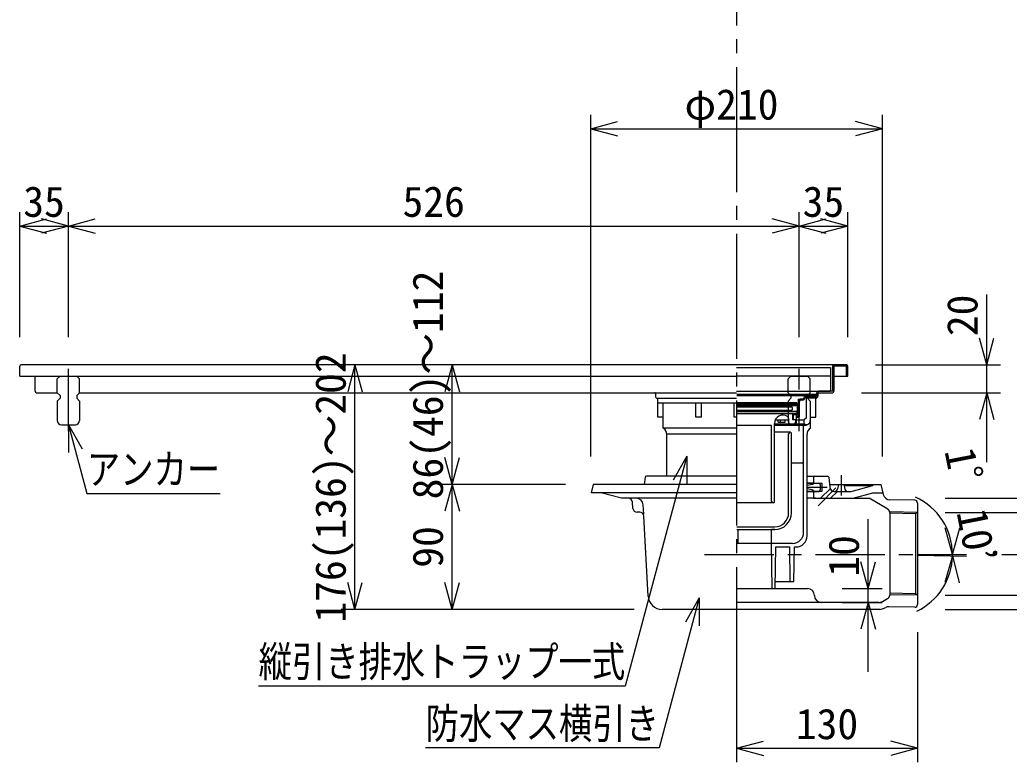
# Model space of a CAD drawing. Units: millimetres, scale not verified. Extents: x -1365 to 1365, y -930 to 870.
# Drawn here: x -358 to 354, y -283 to 251 of the extents above; entities that cross this region are included whole.
import ezdxf
from ezdxf.enums import TextEntityAlignment as Align

# ---------------------------------------------------------------- set-up
doc = ezdxf.new("R2010")
doc.units = ezdxf.units.MM
doc.header["$LTSCALE"] = 10
for name, pattern in [('CHAIN1', [8, 5, -1, 1, -1]), ('CHAIN2', [12, 9, -1, 1, -1]), ('DASHED2', [3, 2, -1])]:
    doc.linetypes.add(name, pattern=pattern)
for name, color, linetype in [('0-0_計極細', 2, 'Continuous'), ('0-1_計細線', 3, 'Continuous'), ('0-5_寸法線', 7, 'Continuous')]:
    doc.layers.add(name, color=color, linetype=linetype)
doc.styles.add('ＭＳ ゴシック', font='')
doc.styles.get('ＭＳ ゴシック').set_extended_font_data('MS Gothic')

msp = doc.modelspace()

# ---------------------------------------------------------------- linework, layer by layer
at = {"layer": '0-0_計極細', "linetype": 'CHAIN2'}
msp.add_line((157.61, 577.48), (157.61, -213.78), dxfattribs=at)
at = {"layer": '0-0_計極細', "linetype": 'CHAIN1'}
for p, q in [((-323.39, -44.77), (-323.39, 0.28)), ((232.84, -76.38), (232.84, -90.99)), ((208.31, -84.98), (222.82, -84.98)), ((229.08, -85.54), (216.24, -98.38)), ((134.4, -133.48), (308.03, -133.48))]:
    msp.add_line(p, q, dxfattribs=at)
at = {"layer": '0-0_計極細', "linetype": 'DASHED2'}
msp.add_line((202.61, -44.77), (202.61, 0.28), dxfattribs=at)
at = {"layer": '0-0_計極細'}
for p, q in [((157.81, -18.07), (214.71, -18.07)), ((157.81, -19.07), (207.79, -19.07)), ((207.79, -19.07), (214.71, -18.09)), ((207.79, -35.09), (207.79, -19.78)), ((207.88, -19.76), (214.71, -18.79)), ((214.71, -33.92), (214.71, -18.07)), ((201.31, -25.97), (157.81, -25.97)), ((157.81, -26.17), (201.96, -26.17)), ((157.81, -27.17), (197.06, -27.17)), ((158.01, -24.07), (201.01, -24.07)), ((158.01, -25.07), (201.61, -25.07)), ((197.06, -27.17), (197.56, -26.67)), ((197.56, -27.67), (197.06, -27.17)), ((197.56, -26.17), (197.56, -26.67)), ((197.56, -27.67), (197.56, -28.97)), ((201.01, -25.07), (201.01, -24.07)), ((201.16, -27.67), (201.96, -26.17)), ((201.16, -27.67), (201.16, -30.47)), ((201.31, -25.97), (201.31, -25.07)), ((202.11, -24.57), (202.11, -21.57)), ((202.11, -21.57), (204.06, -21.57)), ((202.11, -33.87), (202.11, -23.32)), ((202.81, -34.57), (202.81, -23.32)), ((205.05, -21.57), (203.86, -21.57)), ((205.05, -22.27), (203.86, -22.27)), ((157.81, -29.47), (197.06, -29.47)), ((157.81, -30.47), (201.16, -30.47)), ((201.31, -30.57), (157.81, -30.57)), ((201.31, -32.07), (157.81, -32.07)), ((197.56, -29.97), (197.56, -30.47)), ((198.06, -36.47), (198.06, -32.07)), ((198.06, -32.57), (202.11, -32.57)), ((198.56, -36.47), (198.56, -32.57)), ((200.81, -38.57), (200.81, -32.57)), ((200.81, -33.87), (202.11, -33.87)), ((200.81, -34.57), (202.81, -34.57)), ((201.31, -32.07), (201.31, -30.57)), ((207.79, -35.09), (206.31, -36.57)), ((210.81, -34.48), (214.71, -34.48)), ((210.81, -42.48), (210.81, -34.48)), ((214.53, -34.48), (214.71, -34.3)), ((214.71, -34.48), (214.71, -33.92)), ((157.81, -40.28), (182.81, -40.28)), ((182.81, -95.27), (182.81, -40.57)), ((184.71, -40.28), (207.79, -40.28)), ((184.81, -40.57), (184.81, -39.1)), ((184.81, -39.48), (206.31, -39.48)), ((184.81, -95.27), (184.81, -40.57)), ((185.36, -36.57), (195.3, -36.57)), ((187.59, -38.27), (187.59, -36.57)), ((187.59, -38.27), (192.59, -38.27)), ((189.09, -38.27), (189.09, -36.57)), ((192.59, -38.27), (192.59, -36.57)), ((195.31, -39.47), (195.31, -36.47)), ((200.31, -36.47), (198.06, -36.47)), ((199.98, -38.57), (200.81, -38.57)), ((200.31, -37.47), (200.31, -36.47)), ((200.81, -36.57), (206.31, -36.57)), ((205.81, -66.56), (205.81, -40.28)), ((206.31, -39.48), (206.31, -36.57)), ((207.79, -40.28), (206.31, -39.48)), ((196.06, -45.48), (184.67, -45.48)), ((195.06, -103.48), (195.06, -46.48)), ((197.06, -103.48), (197.06, -46.48)), ((208.31, -119.98), (208.31, -46.81)), ((197.06, -67.55), (204.93, -67.55)), ((205.81, -117.48), (205.81, -66.56)), ((197.06, -103.48), (197.06, -76.48)), ((183.81, -96.27), (157.81, -96.27)), ((184.8, -95.4), (184.8, -95.4)), ((157.81, -113.48), (185.06, -113.48)), ((157.81, -115.48), (185.06, -115.48)), ((158.8, -124.98), (158.74, -115.49)), ((182.81, -125.48), (182.81, -115.48)), ((185.06, -115.48), (182.81, -115.48)), ((182.81, -125.48), (157.81, -125.48)), ((197.81, -125.48), (182.81, -125.48)), ((183.31, -157.98), (182.81, -125.48)), ((185.81, -127.98), (195.81, -127.98)), ((196.06, -152.98), (195.81, -127.98)), ((198.91, -152.98), (199.31, -127.98)), ((199.31, -127.98), (200.31, -127.98)), ((185.39, -152.98), (198.91, -152.98))]:
    msp.add_line(p, q, dxfattribs=at)
for points in [[(197.56, -29.97), (197.06, -29.47), (197.56, -28.97)], [(157.81, -157.98), (182.36, -157.98), (185.31, -157.98), (185.81, -127.98)]]:
    msp.add_lwpolyline(points, dxfattribs=at)
for centre, radius, start, end in [((205.05, -20.57), 1, 270, 356.64911), ((205.05, -20.57), 1.7, 270, 356.64911), ((207.79, -20.82), 1.75, 90, 175.84901), ((207.79, -20.82), 1.05, 90, 175.84901), ((201.61, -24.57), 0.5, 270, 360), ((203.86, -23.32), 1.75, 90, 180), ((203.86, -23.32), 1.05, 90, 180), ((190.81, -39.1), 6, 55.16629, 180), ((192.31, -36.47), 3, 0, 50.0295), ((198.31, -37.47), 2, 270, 360), ((213.31, -46.81), 5, 120, 180), ((196.06, -46.48), 1, 90, 180), ((196.06, -46.48), 1, 0, 90), ((204.81, -66.56), 1, 277.18076, 360), ((183.81, -95.27), 1, 180, 270), ((183.81, -95.27), 1, 270, 360), ((185.06, -103.48), 10, 270, 360), ((185.06, -103.48), 12, 270, 360), ((197.81, -117.48), 8, 270, 360), ((200.31, -119.98), 8, 270, 360), ((159.3, -124.98), 0.5, 180.39514, 270)]:
    msp.add_arc(centre, radius, start, end, dxfattribs=at)
at = {"layer": '0-1_計細線'}
for p, q in [((-358.39, -4.98), (-358.39, 2.02)), ((157.61, 1.12), (225.11, 1.12)), ((225.11, 1.12), (225.11, -15.98)), ((226.61, 2.02), (226.61, -15.98)), ((237.61, -4.98), (237.61, 2.02)), ((-358.39, -4.98), (157.61, -4.98)), ((-347.39, -15.98), (-347.39, -4.98)), ((-329.39, -4.99), (-331.39, -6.99)), ((-331.39, -16.99), (-331.39, -6.99)), ((-329.39, -4.99), (-317.39, -4.99)), ((-315.39, -6.99), (-317.39, -4.99)), ((-315.39, -16.99), (-315.39, -6.99)), ((157.61, -4.88), (225.11, -4.88)), ((236.61, -4.98), (237.61, -4.98)), ((-346.39, -16.98), (-331.39, -16.98)), ((-331.39, -16.99), (-329.39, -18.99)), ((-329.39, -20.99), (-331.39, -22.99)), ((-329.39, -18.99), (-329.39, -20.99)), ((-315.39, -16.99), (-317.39, -18.99)), ((-317.39, -18.99), (-317.39, -20.99)), ((-317.39, -20.99), (-315.39, -22.99)), ((-315.39, -16.98), (157.61, -16.98)), ((99.11, -17.48), (99.11, -19.48)), ((100.61, -20.98), (157.61, -20.98)), ((100.91, -34.48), (100.91, -20.98)), ((157.61, -15.98), (225.11, -15.98)), ((214.71, -20.4), (207.78, -21.2)), ((214.61, -20.98), (208.61, -20.98)), ((215.11, -17.48), (215.11, -19.48)), ((216.11, -17.48), (216.11, -19.48)), ((226.61, -15.98), (216.61, -15.98)), ((216.61, -16.98), (226.61, -16.98)), ((-331.39, -22.99), (-331.39, -36.99)), ((-315.39, -22.99), (-315.39, -36.99)), ((157.81, -24.48), (100.91, -24.48)), ((104.81, -42.48), (104.81, -24.48)), ((128.31, -34.48), (128.31, -24.48)), ((132.31, -34.48), (132.31, -24.48)), ((104.81, -34.48), (100.91, -34.48)), ((132.31, -34.48), (128.31, -34.48)), ((-328.39, -39.99), (-318.39, -39.99)), ((157.81, -42.48), (104.81, -42.48)), ((107.31, -76.98), (107.31, -46.81)), ((157.81, -46.81), (107.31, -46.81)), ((91.74, -77.87), (90.96, -82.98)), ((157.8, -76.98), (92.73, -76.98)), ((208.31, -76.98), (222.95, -76.98)), ((212.84, -76.98), (212.84, -81.98)), ((223.94, -77.87), (224.8, -85.32)), ((54.34, -82.98), (52.84, -88.98)), ((157.8, -82.98), (54.34, -82.98)), ((208.31, -81.98), (216.84, -81.98)), ((212.84, -81.98), (208.31, -81.98)), ((212.04, -83.14), (208.31, -83.89)), ((212.84, -81.98), (218.84, -81.98)), ((212.84, -82.16), (212.84, -81.98)), ((217.84, -82.98), (217.84, -86.98)), ((218.84, -81.98), (218.84, -87.98)), ((224.53, -82.98), (261.34, -82.98)), ((230.84, -82.98), (230.25, -86.33)), ((234.84, -82.98), (235.45, -86.34)), ((234.99, -83.8), (255.07, -83.8)), ((240.18, -87.98), (255.77, -83.8)), ((255.77, -83.8), (255.84, -82.98)), ((261.34, -82.98), (263.17, -90.3)), ((157.8, -88.98), (52.84, -88.98)), ((74.84, -92.98), (59.91, -88.98)), ((212.04, -86.82), (208.31, -86.07)), ((208.31, -87.98), (216.84, -87.98)), ((212.84, -87.8), (212.84, -87.98)), ((212.84, -87.98), (212.84, -92.98)), ((224.99, -86.09), (218.1, -92.98)), ((230.17, -87.98), (225.17, -92.98)), ((227.78, -87.98), (232.84, -87.98)), ((232.84, -87.98), (240.18, -87.98)), ((157.8, -92.98), (74.84, -92.98)), ((85.41, -92.98), (80.89, -92.98)), ((82.96, -100.24), (82.57, -95.72)), ((90.76, -104.38), (90.41, -97.71)), ((214.7, -92.98), (208.31, -92.98)), ((212.84, -92.98), (252.91, -92.98)), ((236.1, -92.98), (240.84, -92.98)), ((266.34, -100.74), (252.91, -92.98)), ((285.88, -94.43), (267.93, -94.09)), ((287.84, -96.43), (287.84, -169.45)), ((87.85, -102.98), (85.95, -102.98)), ((93.95, -163.52), (90.84, -105.82)), ((286.34, -104.15), (267.82, -103.79)), ((287.84, -103.17), (267.84, -102.79)), ((267.84, -103.33), (267.84, -162.63)), ((287.84, -103.17), (286.34, -104.15)), ((286.34, -104.15), (286.34, -161.76)), ((157.81, -157.98), (208.62, -157.98)), ((157.81, -157.98), (188.13, -157.98)), ((287.84, -162.79), (267.84, -162.4)), ((286.34, -161.76), (267.86, -161.4)), ((287.84, -162.79), (286.34, -161.76)), ((260.05, -167.98), (157.8, -167.98)), ((260.64, -172.98), (103.93, -172.98)), ((285.81, -171.45), (267.17, -171.09))]:
    msp.add_line(p, q, dxfattribs=at)
at = {"layer": '0-1_計細線', "linetype": 'DASHED2'}
for p, q in [((196.61, -4.99), (194.61, -6.99)), ((194.61, -16.99), (194.61, -6.99)), ((196.61, -4.99), (208.61, -4.99)), ((210.61, -6.99), (208.61, -4.99)), ((210.61, -16.99), (210.61, -6.99)), ((194.61, -22.99), (194.61, -36.99)), ((210.61, -22.99), (210.61, -36.99)), ((197.61, -39.99), (207.61, -39.99))]:
    msp.add_line(p, q, dxfattribs=at)
at = {"layer": '0-1_計細線'}
for points in [[(236.61, 3.02), (227.61, 3.02), (-357.39, 3.02)], [(227.61, -4.98), (236.61, -4.98), (236.61, 2.02), (227.61, 2.02), (227.61, -15.98)], [(214.61, -19.98), (208.61, -19.98), (208.61, -20.98)], [(157.81, -34.48), (155.81, -34.48), (155.81, -24.48)], [(218.84, -87.98), (212.84, -87.98), (208.31, -87.98)], [(241.49, -92.81), (255.77, -88.98), (262.84, -88.98)]]:
    msp.add_lwpolyline(points, dxfattribs=at)
at = {"layer": '0-1_計細線', "linetype": 'DASHED2'}
for points in [[(194.61, -16.99), (196.61, -18.99), (196.61, -20.99), (194.61, -22.99)], [(210.61, -16.99), (208.61, -18.99), (208.61, -20.99), (210.61, -22.99)]]:
    msp.add_lwpolyline(points, dxfattribs=at)
at = {"layer": '0-1_計細線'}
for centre, radius, start, end in [((-357.39, 2.02), 1, 90, 180), ((227.61, 2.02), 1, 90, 180), ((236.61, 2.02), 1, 0, 90), ((-346.39, -15.98), 1, 180, 270), ((98.61, -17.48), 0.5, 0, 90), ((100.61, -19.48), 1.5, 180, 270), ((214.61, -19.48), 1.5, 270, 360), ((214.61, -19.48), 0.5, 270, 360), ((216.61, -17.48), 1.5, 90, 180), ((216.61, -17.48), 0.5, 90, 180), ((226.61, -15.98), 1, 270, 360), ((-328.39, -36.99), 3, 180, 270), ((-318.39, -36.99), 3, 270, 360), ((102.31, -46.81), 5, 0, 60), ((92.73, -77.98), 1, 90, 173.4802), ((222.95, -77.98), 1, 6.5198, 90), ((211.84, -82.16), 1, 281.30993, 360), ((216.84, -82.98), 1, 0, 90), ((227.78, -84.98), 3, 186.5198, 270), ((211.84, -87.8), 1, 0, 78.69007), ((216.84, -86.98), 1, 270, 360), ((228.28, -85.98), 2, 270, 350.0212), ((237.42, -85.98), 2, 190.32905, 270), ((268.03, -89.09), 5, 194.03624, 268.9), ((79.58, -95.98), 3, 5, 90), ((85.41, -97.98), 5, 3.08199, 90), ((285.84, -96.43), 2, 0, 88.9), ((85.95, -99.98), 3, 185, 270), ((87.85, -105.98), 3, 3.08199, 90), ((264.84, -103.33), 3, 0, 60.23101), ((103.93, -162.98), 10, 183.08199, 270), ((208.62, -162.98), 5, 0, 90), ((218.62, -162.98), 5, 180, 270), ((264.84, -162.63), 3, 299.76899, 360), ((260.05, -164.98), 3, 270, 292.48305), ((243.99, -126.17), 45, 292.48305, 299.76899), ((285.84, -169.45), 2, 268.9, 360), ((260.64, -167.98), 5, 270, 291.71126), ((243.99, -126.17), 50, 291.71126, 294.81818), ((267.08, -176.09), 5, 88.9, 114.81818)]:
    msp.add_arc(centre, radius, start, end, dxfattribs=at)
at = {"layer": '0-1_計細線', "linetype": 'DASHED2'}
for centre, start, end in [((197.61, -36.99), 180, 270), ((207.61, -36.99), 270, 360)]:
    msp.add_arc(centre, 3, start, end, dxfattribs=at)
at = {"layer": '0-5_寸法線'}
for p, q in [((52.61, -62.98), (52.61, 183.02)), ((52.61, 173.02), (71.92, 178.2)), ((262.61, 173.02), (243.29, 178.2)), ((262.61, -62.98), (262.61, 183.02)), ((52.61, 173.02), (71.92, 167.84)), ((52.61, 173.02), (262.61, 173.02)), ((262.61, 173.02), (243.29, 167.84)), ((-358.39, 23.02), (-358.39, 113.02)), ((-358.39, 103.02), (-339.08, 108.2)), ((-323.39, 103.02), (-342.71, 108.2)), ((-323.39, 23.02), (-323.39, 113.02)), ((-323.39, 103.02), (-304.08, 108.2)), ((202.61, 103.02), (183.29, 108.2)), ((202.61, 23.02), (202.61, 113.02)), ((202.61, 103.02), (221.92, 108.2)), ((237.61, 103.02), (218.29, 108.2)), ((237.61, 23.02), (237.61, 113.02)), ((-358.39, 103.02), (-339.08, 97.84)), ((-358.39, 103.02), (-323.39, 103.02)), ((-323.39, 103.02), (-342.71, 97.84)), ((-323.39, 103.02), (-304.08, 97.84)), ((-323.39, 103.02), (202.61, 103.02)), ((202.61, 103.02), (183.29, 97.84)), ((202.61, 103.02), (221.92, 97.84)), ((202.61, 103.02), (237.61, 103.02)), ((237.61, 103.02), (218.29, 97.84)), ((337.61, -66.98), (337.61, 53.73)), ((337.61, 3.02), (332.43, 22.34)), ((337.61, 3.02), (342.78, 22.34)), ((137.61, 3.02), (-127.16, 3.02)), ((-117.16, 3.02), (-122.34, -16.3)), ((-117.16, 3.02), (-111.99, -16.3)), ((-117.16, -172.98), (-117.16, 3.02)), ((137.61, 3.02), (-57.16, 3.02)), ((-47.16, 3.02), (-52.34, -16.3)), ((-47.16, 3.02), (-41.99, -16.3)), ((-47.16, -82.98), (-47.16, 3.02)), ((257.61, 3.02), (347.61, 3.02)), ((247.61, -16.98), (347.61, -16.98)), ((337.61, -16.98), (332.43, -36.3)), ((337.61, -16.98), (342.78, -36.3)), ((-323.39, -39.99), (-313.39, -57.31)), ((-323.39, -39.99), (-323.39, -59.99)), ((-47.16, -82.98), (-52.34, -63.66)), ((-47.16, -82.98), (-41.99, -63.66)), ((121.85, -62.57), (111.85, -79.89)), ((121.85, -62.57), (121.85, -82.57)), ((34.34, -82.98), (-57.16, -82.98)), ((-47.16, -82.98), (-52.34, -102.3)), ((-47.16, -82.98), (-41.99, -102.3)), ((-47.16, -172.98), (-47.16, -82.98)), ((307.84, -92.98), (537.84, -92.98)), ((307.84, -103.17), (397.84, -103.17)), ((252.3, -217.98), (252.3, -107.98)), ((313, -133.48), (307.82, -114.16)), ((313, -133.48), (318.17, -114.16)), ((287.79, -133.48), (323, -133.48)), ((287.79, -133.86), (322.99, -134.54)), ((312.99, -134.35), (307.44, -153.56)), ((312.99, -134.35), (317.79, -153.76)), ((348.61, -133.48), (467.84, -133.48)), ((252.3, -157.98), (247.12, -138.66)), ((252.3, -157.98), (257.47, -138.66)), ((-117.16, -172.98), (-122.34, -153.66)), ((-117.16, -172.98), (-111.99, -153.66)), ((-47.16, -172.98), (-52.34, -153.66)), ((-47.16, -172.98), (-41.99, -153.66)), ((233.62, -157.98), (262.3, -157.98)), ((307.84, -162.79), (397.84, -162.79)), ((130.7, -164.74), (120.7, -182.06)), ((130.7, -164.74), (130.7, -184.74)), ((233.62, -167.98), (262.3, -167.98)), ((252.3, -167.98), (247.12, -187.3)), ((252.3, -167.98), (257.47, -187.3)), ((83.93, -172.98), (-127.16, -172.98)), ((83.93, -172.98), (-57.16, -172.98)), ((307.84, -172.98), (537.84, -172.98)), ((307.84, -172.98), (467.84, -172.98)), ((287.84, -189.45), (287.84, -282.98)), ((157.61, -192.98), (157.61, -282.98)), ((157.61, -272.98), (176.92, -267.8)), ((287.84, -272.98), (268.53, -267.8)), ((157.61, -272.98), (176.92, -278.16)), ((157.61, -272.98), (287.84, -272.98)), ((287.84, -272.98), (268.53, -278.16))]:
    msp.add_line(p, q, dxfattribs=at)
for points in [[(-323.39, -39.99), (-310.11, -89.58), (-214.11, -89.58)], [(121.85, -62.57), (77.49, -228.13), (-186.51, -228.13)], [(130.7, -164.74), (101.77, -272.69), (-66.23, -272.69)]]:
    msp.add_lwpolyline(points, dxfattribs=at)
for start, end in [(0, 65.80413), (295.52224, 358.9), (358.9, 360)]:
    msp.add_arc((267.79, -133.48), 45.2, start, end, dxfattribs=at)

# ---------------------------------------------------------------- texts
at = {"layer": '0-5_寸法線', "style": 'ＭＳ ゴシック'}
for s, p in [('φ210', (120.11, 173.02)), ('35', (-355.89, 103.02)), ('526', (-82.89, 103.02)), ('35', (205.11, 103.02)), ('130', (200.23, -272.98))]:
    msp.add_text(s, height=21.99, dxfattribs=at).set_placement(p, align=Align.BOTTOM_LEFT)
for s, rotation, p in [('86(46)～112', 90, (-47.16, -93.73)), ('20', 90, (337.61, 23.73)), ('176(136)～202', 90, (-117.16, -182.48)), ('1゜10’', 281.127, (300.74, -60.16)), ('90', 90, (-47.16, -142.98)), ('10', 90, (252.3, -149.47))]:
    msp.add_text(s, height=21.99, rotation=rotation, dxfattribs=at).set_placement(p, align=Align.BOTTOM_LEFT)
at = {"layer": '0-5_寸法線', "style": 'ＭＳ ゴシック', "width": 0.8}
for s, p in [('アンカー', (-310.11, -89.58)), ('縦引き排水トラップ一式', (-186.51, -228.13)), ('防水マス横引き', (-66.23, -272.69))]:
    msp.add_text(s, height=21.99, dxfattribs=at).set_placement(p, align=Align.BOTTOM_LEFT)

doc.saveas('drawing.dxf')
